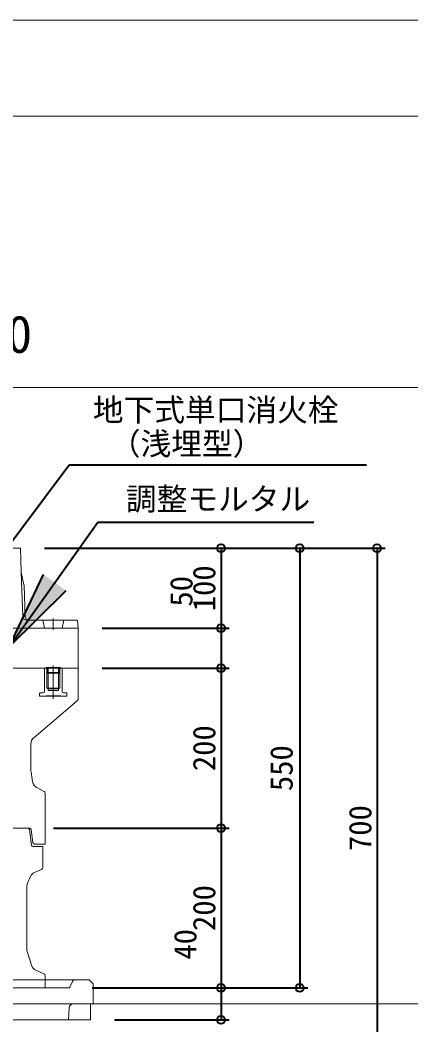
# Model space of a CAD drawing. Units: millimetres at full size, sheet at 1:20. Extents: x -5817 to 7940, y -3160 to 3160.
# Drawn here: x -1797 to -1308, y 1903 to 3160 of the extents above; entities that cross this region are included whole.
import ezdxf
from ezdxf.enums import TextEntityAlignment as Align

# ---------------------------------------------------------------- set-up
doc = ezdxf.new("R2010")
doc.units = ezdxf.units.MM
doc.header["$LTSCALE"] = 20
doc.header["$PDMODE"] = 32
doc.header["$PDSIZE"] = 10
for name, color, linetype, lineweight in [('0-7_TEMP01', 3, 'Continuous', 18), ('0-9_躯体', 7, 'Continuous', 9), ('0-D_図面枠', 3, 'Continuous', 18), ('0-E_寸法', 1, 'Continuous', 40)]:
    doc.layers.add(name, color=color, linetype=linetype, lineweight=lineweight)
doc.layers.add('0-F_注釈', color=1, linetype='Continuous')
doc.styles.add('ＭＳ ゴシック', font='')
doc.styles.get('ＭＳ ゴシック').set_extended_font_data('MS Gothic')

msp = doc.modelspace()

# ---------------------------------------------------------------- linework, layer by layer
at = {"layer": '0-7_TEMP01'}
for p, q in [((-4162.05, 2700.86), (1537.95, 2700.86)), ((-1755.25, 2411.84), (-1755.25, 2397.47)), ((-3335.25, 1929.64), (-202.55, 1929.64))]:
    msp.add_line(p, q, dxfattribs=at)
msp.add_lwpolyline([(-4282.05, 3160.37), (1657.95, 3160.37), (1657.95, -919.63)], dxfattribs=at)
at = {"layer": '0-9_躯体'}
for p, q in [((-1796.25, 2499.64), (-1805.25, 2499.64)), ((-1796.25, 2499.64), (-1795.29, 2469.64)), ((-1795.29, 2469.64), (-1791.88, 2454.09)), ((-1795.29, 2469.64), (-1793.53, 2414.49)), ((-1791.76, 2453.18), (-1790.53, 2414.49)), ((-1726.15, 2409.65), (-1785.53, 2409.65)), ((-1768.25, 2409.65), (-1766.25, 2399.64)), ((-1742.25, 2409.65), (-1744.25, 2399.64)), ((-1724.25, 2399.64), (-1725.16, 2408.75)), ((-1724.25, 2399.64), (-1805.25, 2399.64)), ((-1724.25, 2399.64), (-1724.25, 2349.64)), ((-1755.25, 2352.88), (-1755.25, 2311.15)), ((-1764.25, 2349.64), (-2055.25, 2349.64)), ((-1765.65, 2349.64), (-1766.15, 2349.14)), ((-1766.15, 2349.14), (-1766.15, 2320.65)), ((-1765.65, 2349.64), (-1763.25, 2349.64)), ((-1764.25, 2350.4), (-1746.25, 2350.4)), ((-1764.25, 2350.4), (-1764.25, 2349.64)), ((-1763.25, 2349.64), (-1764.25, 2349.64)), ((-1763.25, 2349.64), (-1747.25, 2349.64)), ((-1763.25, 2349.64), (-1763.25, 2324.64)), ((-1763.25, 2349.64), (-1762.8, 2349.36)), ((-1762.75, 2349.14), (-1762.75, 2343.9)), ((-1762.25, 2343.39), (-1748.25, 2343.39)), ((-1761.75, 2350.4), (-1761.75, 2344.89)), ((-1761.65, 2343.39), (-1761.65, 2323.65)), ((-1761.25, 2344.39), (-1749.25, 2344.39)), ((-1748.85, 2343.39), (-1748.85, 2323.65)), ((-1748.75, 2350.4), (-1748.75, 2344.89)), ((-1747.75, 2349.14), (-1747.75, 2343.9)), ((-1747.25, 2349.64), (-1747.69, 2349.36)), ((-1747.25, 2349.64), (-1744.85, 2349.64)), ((-1747.25, 2349.64), (-1746.25, 2349.64)), ((-1747.25, 2349.64), (-1747.25, 2324.64)), ((-1746.25, 2350.4), (-1746.25, 2349.64)), ((-1724.25, 2349.64), (-1746.25, 2349.64)), ((-1744.85, 2349.64), (-1744.35, 2349.14)), ((-1744.35, 2349.14), (-1744.35, 2320.65)), ((-1724.25, 2349.64), (-1724.25, 2311.05)), ((-1772.3, 2318.14), (-1772.3, 2315.14)), ((-1768.15, 2318.65), (-1771.8, 2318.65)), ((-1771.8, 2314.64), (-1738.7, 2314.64)), ((-1764.25, 2315.14), (-1746.25, 2315.14)), ((-1764.25, 2315.14), (-1764.25, 2314.64)), ((-1763.25, 2324.64), (-1747.25, 2324.64)), ((-1763.25, 2324.64), (-1761.65, 2323.65)), ((-1761.65, 2323.65), (-1748.85, 2323.65)), ((-1761.65, 2323.65), (-1761.65, 2322.15)), ((-1761.15, 2321.64), (-1749.35, 2321.64)), ((-1747.25, 2324.64), (-1748.85, 2323.65)), ((-1748.85, 2323.65), (-1748.85, 2322.15)), ((-1746.25, 2315.14), (-1746.25, 2314.64)), ((-1742.35, 2318.65), (-1738.7, 2318.65)), ((-1738.2, 2318.14), (-1738.2, 2315.14)), ((-1725.33, 2308.75), (-1779.65, 2262.64)), ((-1783.25, 2254.96), (-1783.25, 2221.47)), ((-1783.11, 2219.83), (-1781.06, 2207.51)), ((-1775.9, 2200.33), (-1766.84, 2195.49)), ((-1765.25, 2192.85), (-1765.25, 2149.64)), ((-1784.99, 2149.64), (-2055.25, 2149.64)), ((-2055.25, 2149.64), (-1787, 2149.64)), ((-1765.25, 2149.64), (-1765.25, 2129.64)), ((-1782.47, 2128.39), (-1785.02, 2147.9)), ((-1783.01, 2147.92), (-1780.68, 2131.36)), ((-1768.25, 2126.64), (-1780.49, 2126.64)), ((-1765.25, 2129.64), (-1778.7, 2129.64)), ((-1768.25, 2126.64), (-1768.25, 2100.62)), ((-1783.82, 2088.97), (-1787.44, 2080.53)), ((-1770.06, 2097.87), (-1778.57, 2094.22)), ((-1788.25, 2076.59), (-1788.25, 1998.13)), ((-1782.59, 1978.05), (-1787.82, 1995.22)), ((-1767.05, 1967.43), (-1777.03, 1971.8)), ((-1765.25, 1964.68), (-1765.25, 1949.64)), ((-1730.25, 1959.65), (-2055.25, 1959.65)), ((-1765.25, 1949.64), (-2055.25, 1949.64)), ((-1736.49, 1949.64), (-1805.61, 1949.64)), ((-1734.69, 1950.75), (-1730.8, 1958.54)), ((-1705.25, 1954.64), (-1705.25, 1929.64)), ((-1735.48, 1924.9), (-1736.25, 1909.65)), ((-1705.25, 1929.64), (-1730.49, 1929.64)), ((-1708.7, 1929.64), (-1708.84, 1909.65)), ((-1708.84, 1909.65), (-2055.25, 1909.65))]:
    msp.add_line(p, q, dxfattribs=at)
msp.add_lwpolyline([(-1705.25, 1954.64), (-1710.25, 1959.65), (-1730.25, 1959.65)], dxfattribs=at)
for centre, radius, start, end in [((-1796.76, 2453.02), 5, 1.828, 12.381), ((-1788.53, 2414.64), 5, 181.828, 270), ((-1785.53, 2414.64), 5, 181.828, 270), ((-1726.15, 2408.64), 1, 5.711, 90), ((-1763.25, 2349.14), 0.5, 0, 90), ((-1762.25, 2343.9), 0.5, 180, 270), ((-1761.25, 2344.89), 0.5, 180, 270), ((-1749.25, 2344.89), 0.5, 270, 0), ((-1748.25, 2343.9), 0.5, 270, 0), ((-1747.25, 2349.14), 0.5, 90, 180), ((-1771.8, 2318.14), 0.5, 90, 180), ((-1771.8, 2315.14), 0.5, 180, 270), ((-1768.15, 2320.65), 2, 270, 0), ((-1761.15, 2322.15), 0.5, 180, 270), ((-1749.35, 2322.15), 0.5, 270, 0), ((-1742.35, 2320.65), 2, 180, 270), ((-1738.7, 2318.14), 0.5, 0, 90), ((-1738.7, 2315.14), 0.5, 270, 0), ((-1727.25, 2311.05), 3, 309.805, 0), ((-1773.25, 2254.96), 10, 129.806, 180), ((-1773.25, 2221.47), 10, 180, 189.462), ((-1771.2, 2209.15), 10, 189.462, 241.928), ((-1768.25, 2192.85), 3, 0, 61.927), ((-1787, 2147.64), 2, 7.431, 90), ((-1784.99, 2147.64), 2, 7.999, 90), ((-1780.49, 2128.65), 2, 187.431, 270), ((-1778.7, 2131.65), 2, 187.999, 270), ((-1771.25, 2100.62), 3, 293.199, 0), ((-1774.63, 2085.03), 10, 113.199, 156.801), ((-1778.25, 2076.59), 10, 156.801, 180), ((-1778.25, 1998.13), 10, 180, 196.928), ((-1773.02, 1980.96), 10, 196.928, 246.371), ((-1768.25, 1964.68), 3, 0, 66.371), ((-1736.49, 1951.64), 2, 270, 333.435), ((-1729.01, 1957.64), 2, 90, 153.435), ((-1730.49, 1924.64), 5, 90, 177.138)]:
    msp.add_arc(centre, radius, start, end, dxfattribs=at)
at = {"layer": '0-D_図面枠'}
msp.add_lwpolyline([(-4162.05, 3040.37), (1537.95, 3040.37), (1537.95, -799.63), (-4162.05, -799.63)], close=True, dxfattribs=at)
at = {"layer": '0-E_寸法'}
for p, q in [((-1984.25, 2272.15), (-1735.25, 2604.07)), ((-1735.25, 2604.07), (-1363.55, 2604.07)), ((-1810.35, 2376.47), (-1699.41, 2532.23)), ((-1699.41, 2532.23), (-1429.64, 2532.23)), ((-1766.25, 2499.64), (-1535.4, 2499.64)), ((-1766.25, 2499.64), (-1437.09, 2499.64)), ((-1766.25, 2499.64), (-1340.27, 2499.64)), ((-1545.4, 2499.64), (-1545.4, 2399.64)), ((-1447.09, 2499.64), (-1447.09, 1949.64)), ((-1350.27, 2499.64), (-1350.27, 1799.64)), ((-1810.35, 2376.47), (-1767.36, 2466.76)), ((-1810.35, 2376.47), (-1739.08, 2446.61)), ((-1694.25, 2399.64), (-1535.4, 2399.64)), ((-1694.25, 2399.64), (-1535.4, 2399.64)), ((-1545.4, 2399.64), (-1545.4, 2349.64)), ((-1694.25, 2349.64), (-1535.4, 2349.64)), ((-1694.25, 2349.64), (-1535.4, 2349.64)), ((-1545.4, 2349.64), (-1545.4, 2149.64)), ((-1754.98, 2149.64), (-1535.4, 2149.64)), ((-1754.98, 2149.64), (-1535.4, 2149.64)), ((-1545.4, 2149.64), (-1545.4, 1949.64)), ((-1706.49, 1949.64), (-1535.4, 1949.64)), ((-1706.49, 1949.64), (-1535.4, 1949.64)), ((-1706.49, 1949.64), (-1437.09, 1949.64)), ((-1545.4, 1949.64), (-1545.4, 1909.65)), ((-1678.84, 1909.65), (-1535.4, 1909.65))]:
    msp.add_line(p, q, dxfattribs=at)
for p in [(-1545.4, 2499.64), (-1447.09, 2499.64), (-1350.27, 2499.64), (-1545.4, 2399.64), (-1545.4, 2349.64), (-1545.4, 2149.64), (-1545.4, 1949.64), (-1447.09, 1949.64), (-1545.4, 1909.65)]:
    msp.add_point(p, dxfattribs=at)
msp.add_solid([(-1767.36, 2466.76), (-1739.08, 2446.61), (-1810.35, 2376.47)], dxfattribs=at)

# ---------------------------------------------------------------- texts
at = {"layer": '0-E_寸法', "style": 'ＭＳ ゴシック'}
for s, p in [('地下式単口消火栓', (-1705.71, 2650.26)), ('（浅埋型）', (-1684.56, 2607.96)), ('調整モルタル', (-1664.41, 2538.79))]:
    msp.add_text(s, height=28.15, dxfattribs=at).set_placement(p, align=Align.BOTTOM_LEFT)
for s, p in [('100', (-1544.18, 2420.84)), ('50', (-1572.69, 2426.68)), ('200', (-1544.18, 2220.84)), ('550', (-1447.45, 2195.84)), ('700', (-1349.05, 2120.84)), ('200', (-1544.18, 2020.84)), ('40', (-1567.78, 1985.03))]:
    msp.add_text(s, height=28.15, rotation=90, dxfattribs=at).set_placement(p, align=Align.BOTTOM_LEFT)
at = {"layer": '0-F_注釈', "style": 'ＭＳ ゴシック'}
msp.add_text('土被り h=0.70', height=46.92, dxfattribs=at).set_placement((-2197.04, 2729.98), align=Align.BOTTOM_LEFT)

doc.saveas('drawing.dxf')
